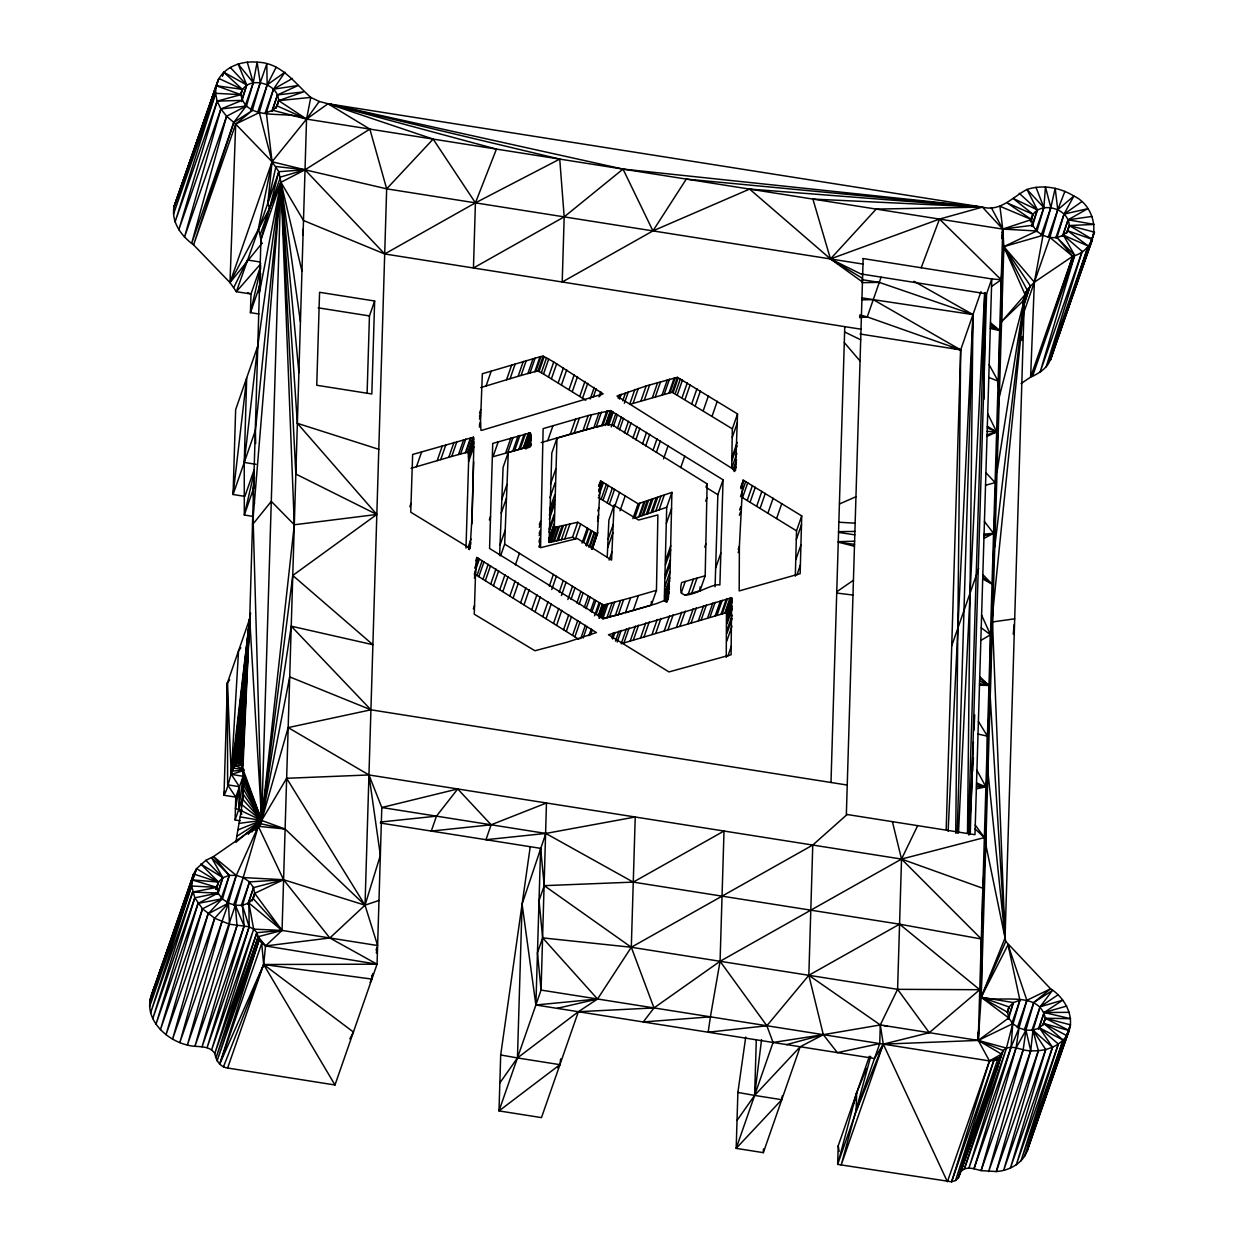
<?xml version="1.0" encoding="UTF-8"?>
<svg xmlns="http://www.w3.org/2000/svg" width="1244" height="1244" viewBox="0 0 1244 1244"><rect width="100%" height="100%" fill="white"/><g stroke="black" fill="none" stroke-linecap="round" stroke-linejoin="round"><path stroke-width="1.5" d="M869.385 1056.296L838.223 1145.771L837.663 1164.4L951.598 1181.8L989.478 1060.914L978.235 1040.419L981.158 997.253L981.314 939.002L901.527 859.075L892.399 821.646M726.263 657.423L726.449 612.67L731.643 597.758L608.487 634.751L668.977 671.931L731.099 654.764L731.643 597.758M862.434 281.968L830.479 258.939L812.892 199.087L982.433 207.126C1000.689 212.04 1012.709 196.816 1027 189.446C1042.643 184.33 1060.043 187.549 1073.899 196.023C1098.918 207.795 1102.386 248.287 1072.701 256.295L1034.37 282.201L1027.093 289.899L1025.103 294.673L990.504 634.751L990.224 696.998L987.441 736.153L987.969 772.073L985.901 786.877L985.699 847.133L982.838 888.278L981.158 997.253L1008.729 1017.95L1012.771 1023.672L1019.069 1027.995L1025.973 1030.156L1032.971 1030.203L1039.471 1027.886L1043.825 1023.501L1045.302 1018.23C1039.471 989.944 1000.254 1003.13 981.158 997.253L979.774 989.711L899.567 924.183L633.258 882.12L544.234 885.65L539.041 900.563L542.648 937.883L537.455 952.795L541.078 990.084L498.999 1110.908L541.482 1117.61L578.367 1011.714L597.524 999.025L631.299 947.259L812.767 845.049L847.117 814.493M473.808 446.752L472.176 514.534L470.077 548.402L410.738 512.186L412.65 454.464L473.435 437.219L473.808 446.752L468.615 461.664L466.002 548.122M303.054 234.992L303.101 229.191M656.459 590.34L630.584 597.835L625.39 612.763L651.265 605.253L656.459 590.34L657.889 514.923L638.592 520.023L614.069 505.235L611.582 560.111L577.263 538.496L540.534 547.702L543.13 428.62L588.225 415.512L610.446 410.567L723.059 479.811L719.887 584.975C709.966 582.223 674.419 610.353 681.665 582.487L705.177 575.801L707.121 483.869L612.172 424.795L604.848 424.531L556.985 438.183L551.792 453.096L549.102 542.415L572.567 537.175L575.443 538.979L580.637 524.066M955.734 833.216L960.679 349.891L980.972 291.64M967.505 833.185L972.979 314.592L913.951 281.3M984.004 399.246L985.124 292.822M978.297 1034.604L978.235 1040.419L1001.513 1054.119L960.974 1171.366L958.284 1178.021L955.532 1180.509L951.598 1181.8L993.676 1060.976L1000.363 1057.198L1003.053 1050.542C1010.968 1043.032 1021.573 1051.133 1030.716 1050.791C1042.316 1051.413 1054.648 1048.412 1063.076 1040.031C1078.766 1024.092 1067.212 998.963 1050.558 988.809L1005.774 941.444L984.377 837.585L975.265 825.036M549.102 542.415L554.295 527.487L556.985 438.183M736.868 453.438L731.674 468.35L732.343 428.853L737.536 413.941L677.374 377.321L646.149 385.951L617.04 396.09L735.499 470.605L737.536 413.941M480.495 421.965L482.345 373.76L540.02 356.764L543.162 356.126L553.736 361.957L603.122 393.897L482.781 430.035L480.977 430.393L480.495 421.965L479.344 425.277M982.838 888.278L901.527 859.075L368.955 774.95L286.633 778.293L261.644 820.449L235.956 842.235C239.517 815.877 248.147 787.172 240.387 761.141L239.454 760.768C229.347 768.419 230.124 785.042 223.998 795.274L235.785 797.124L244.275 773.115M978.422 1030.747L978.235 1040.419L1003.053 1050.542L964.364 1168.878L960.974 1171.366L1003.053 1050.542M669.474 585.908L664.28 600.821L666.706 507.303L671.9 492.391L638.094 503.758L600.494 480.853L597.369 534.298L577.76 522.247L554.295 527.487M607.881 604.055L602.687 618.968L656.272 603.698L668.012 599.11L670.096 571.54L671.9 492.391M959.451 1174.942L1000.363 1057.198L997.61 1059.686L989.478 1060.914L541.078 990.084L546.474 802.986L491.147 824.788L431.279 831.07L436.473 816.157L457.714 788.96L491.147 824.788L485.953 839.716L545.805 833.433L635.233 817.013L631.299 947.259L653.986 1007.935L643.272 1021.962L710.402 1016.846L720.074 961.285L724.008 831.039L633.258 882.12L545.805 833.433L381.799 807.511L368.955 774.95L288.173 727.6L260.742 823.746L213.533 856.572L205.882 860.319L196.599 868.623L193.597 874.003L151.519 994.811C142.951 1018.416 165.918 1040.155 187.393 1045.038C196.49 1047.93 208.712 1044.182 214.808 1053.481C215.943 1060.386 220.064 1067.103 227.605 1068.021L334.978 1084.986L377.056 964.178L381.799 807.511L457.714 788.96M684.946 595.052L699.983 590.713L700.061 586.95M739.387 546.132L739.185 590.916L800.141 573.702L801.727 515.918L742.87 479.92L739.387 546.132L738.236 549.459M795.32 576.174L796.533 530.846L801.727 515.918M259.747 825.907L261.644 820.449L242.891 768.947L249.717 618.75L260.929 239.734L258.441 228.305L272.063 161.767L266.325 112.613L272.825 110.296L277.179 105.911L278.656 100.624C278.143 81.762 244.695 74.531 240.496 94.871M250.619 613.105L249.717 618.75L227.388 682.894L223.998 795.274L224.511 791.448M240.154 820.776L235.1 819.983L235.785 797.124L227.621 784.824L227.388 682.894L229.689 679.862M241.802 814.151L238.739 809.533L239.423 786.69L231.26 774.39L227.388 682.894M235.1 819.983L242.378 799.099L243.062 776.256L231.26 774.39L238.553 650.814L240.854 647.797M227.605 1068.021L263.65 964.504L265.547 945.953L282.046 930.434L306.553 119.097L310.767 97.405C294.735 83.192 281.284 62.558 257.104 62.2C240.496 60.443 220.437 67.985 216.161 85.696L174.082 206.52C171.003 222.147 181.531 236.22 193.597 244.881L230 282.59L236.36 291.687L250.993 294.004L260.805 265.827M367.104 393.399L369.452 315.929L374.646 301.001L319.568 292.309L316.753 385.267L371.832 393.975L374.646 301.001M276.106 107.948L278.656 100.624L310.767 97.405L319.226 101.464L328.027 103.75L369.857 129.096L386.666 188.839L365.021 905.181L377.616 945.533L282.046 930.434L253.667 929.144L249.173 926.78L229.471 924.214L214.668 918.243L202.492 908.804L194.81 897.826L191.638 886.008L193.597 874.003L218.462 882.074L222.816 877.689L229.316 875.372L236.282 875.418L243.202 877.564L283.57 879.726L365.021 905.181L378.985 900.454M370.074 982.527L371.863 979.09L371.972 975.358M262.064 243.202L230 282.59L272.063 161.767L306.553 119.097L328.027 103.75L496.449 149.093L475.426 202.85L473.451 267.989L564.185 216.876L623.026 169.091L982.433 207.126L1002.757 229.083L1003.846 246.639L981.158 997.253L1007.547 1012.258L1008.729 1017.95L978.235 1040.419L883.287 1044.151L874.501 1058.488L837.663 1164.4L856.665 1092.823L866.57 1068.316M471.787 523.973L473.669 461.819M530.224 846.806L500.694 1054.959L498.999 1110.908L559.924 1064.662L560.64 1058.893M623.493 613.261L603.153 618.501L489.561 548.464L492.733 443.424L530.177 432.896L530.955 445.912L508.283 452.458L503.089 467.371L499.606 555.57M499.855 1082.949L517.442 1057.944L522.091 904.093L545.805 833.433M380.369 823.03L540.611 848.346L535.884 1004.996L874.501 1058.488L879.741 1043.607L880.301 1024.947L897.593 989.322L901.527 859.075L917.683 825.643M651.265 605.253L651.374 601.443M715.082 586.764L717.866 494.723L723.059 479.811M745.731 1037.045L737.879 1092.434L736.184 1148.368L763.334 1152.659L800.203 1046.764L823.31 1034.681L880.301 1024.947L978.235 1040.419L1006.443 1048.07L1012.771 1023.672L978.235 1040.419L1002.757 229.083L999.912 206.271L1031.494 219.566C1032.551 236.065 1057.758 244.415 1067.772 230.809L1069.265 225.522C1068.565 205.633 1033.173 199.569 1030.467 221.587M756.305 1039.642L754.626 1095.42L737.039 1120.409M763.334 1152.659L763.443 1148.927M879.741 1043.607L837.367 1052.642L823.31 1034.681L808.833 975.296L812.767 845.049M830.992 782.492L844.769 326.643M946.202 829.453L960.679 349.891L873.257 299.648L861.781 297.845M957.196 833.2L972.979 314.592L879.275 282.388L862.061 279.682M968.283 833.153L984.859 292.838M970.242 834.226L986.585 293.848L991.779 278.936L1001.233 279.776L1001.576 321.698L999.694 330.484C999.227 427.827 992.914 524.641 992.494 621.953L1005.059 937.898L981.158 997.253L1009.055 1006.971L1013.409 1002.571L1019.909 1000.269L1008.029 944.74L981.158 997.253L1013.409 1002.571L1008.417 1019.24M987.969 772.073L1005.059 937.898L1024.341 299.742L1001.576 321.698L1025.103 294.673L1003.846 246.639L1036.734 230.98L1002.757 229.083L306.553 119.097C288.328 109.223 246.405 123.451 240.901 94.668L242.409 89.381L223.749 72.245L222.412 75.868M475.503 574.635L474.259 614.194L534.92 650.752L566.953 642.262L596.405 632.574L476.639 557.343L475.503 574.635L474.353 577.962M500.632 555.726L504.675 544.126L508.283 452.458M991.546 286.447L1001.233 279.776L1003.846 246.639L1043.016 235.303L1034.37 282.201L1030.623 377.119L1021.044 383.587M607.243 557.157L608.876 520.147L614.069 505.235M1002.415 236.811L1002.757 229.083L991.281 207.624M242.471 766.133L249.717 618.75L261.644 820.449L255.238 829.904M948.115 831.303L972.979 314.592L873.257 299.648L861.641 299.82M958.486 833.2L984.61 292.853M968.874 835.066L973.399 742.03M973.959 730.415L974.705 714.911M241.911 763.863L249.717 618.75L231.26 774.39L243.715 770.534M969.231 833.153L972.139 780.874M972.684 771.202L973.43 757.643M241.212 762.199L249.717 618.75L232.472 771.078L243.637 770.145M1021.962 340.467L1022.179 336.58M1023.206 319.133L1024.341 299.742L1023.066 303.396M240.387 761.141L249.717 618.75L233.701 768.123L243.808 769.709M239.454 760.768L249.717 618.75L234.929 765.573L243.731 769.243M246.125 106.082L220.872 108.99L226.595 116.236L191.7 243.249L233.779 122.441L246.125 106.082L226.595 116.236L184.516 237.06L220.872 108.99L242.082 100.36L217.156 101.137L220.872 108.99L178.809 229.798L217.156 101.137L240.901 94.668L215.585 93.316L217.156 101.137L175.077 221.945L215.585 93.316L216.161 85.696L242.409 89.381L240.621 94.917M1012.771 1023.672L1011.045 1047.137L974.005 1168.754L968.967 1167.96L964.364 1168.878L1006.443 1048.07L968.967 1167.96L1011.045 1047.137L1019.069 1027.995L1016.068 1047.93L981.112 1170.62L974.005 1168.754L1016.068 1047.93L1025.973 1030.156L1030.716 1050.791L996.273 1171.537L981.112 1170.62L1023.174 1049.812L1025.973 1030.156M242.875 764.562L236.142 763.489L249.717 618.75L238.413 761.048L241.787 761.577M1036.843 231.742L1043.856 207.577L1045.473 186.942L1050.838 207.624L1042.845 235.567M242.627 763.66L237.309 761.966L249.717 618.75M1013.254 634.269L1014.155 624.612M260.805 263.712L236.36 291.687L267.833 203.207L272.063 161.767L259.327 112.566L235.676 124.073L193.597 244.881L233.779 122.441L252.423 110.405L235.676 124.073L230 282.59L269.513 208.572L280.926 182.308L278.812 171.688L272.063 161.767L235.676 124.073L226.595 116.236M255.658 443.564L255.409 430.377L280.926 182.308L305.029 169.79L369.857 129.096M242.378 799.099L243.155 791.822M243.746 786.363L244.524 779.086M861.019 329.209L384.691 253.963L303.489 220.499L280.926 182.308L257.71 346.252L244.244 462.441L244.322 515.016L252.75 516.353M989.182 364.756L998.154 381.193L999.305 396.758L1024.341 299.742L994.765 546.894L993.567 533.318L984.439 521.516M259.343 292.138L260.68 273.493M254.507 503.649L252.89 490.416L254.46 477.354M223.469 1066.777L263.65 964.504L377.056 964.178L329.831 937.992L283.57 879.726L254.709 893.332L282.046 930.434L258.192 936.701L217.078 1060.93L259.156 940.106L265.547 945.953L329.831 937.992L365.021 905.181L285.109 829.017L258.317 826.296L243.202 877.564L249.5 881.903L253.558 887.61L254.709 893.332L253.216 898.603L248.862 902.989L253.667 929.144L256.886 932.673L259.156 940.106L219.659 1064.258L263.65 964.504L371.863 979.09L372.314 975.358M761.561 1039.657L754.626 1095.42L781.761 1099.712L782.243 1095.855M261.707 243.404L260.929 239.734L280.926 182.308L297.363 423.333L376.823 514.456L292.76 575.459L261.644 820.449L255.051 829.67M1022.895 315.152L1049.936 237.464L1072.701 256.295L1032.598 376.092L1074.676 255.284L1063.418 235.194L1082.156 251.397L1040.093 372.22L1074.676 255.284L1056.918 237.495L1072.701 256.295L1030.623 377.119C1040.015 373.013 1050.931 366.031 1051.056 354.602M242.113 810.077L238.739 809.533L243.062 776.256M952.266 641.904L951.753 645.745L978.639 568.508M710.402 1016.846L708.163 1032.209L766.864 1025.771L808.833 975.296L899.567 924.183L981.314 939.002M292.76 575.459L372.889 644.703L291.236 626.183L261.644 820.449L254.553 829.655M253.17 520.801L261.644 820.449L251.832 832.003M997.035 471.818L1024.341 299.742M371.863 979.09L372.827 973.492M376.341 952.997L377.305 947.399M246.234 106.844L253.263 82.679L257.104 62.2L260.229 82.726L252.237 110.669M596.685 533.94L592.175 549.21L597.773 532.23M259.327 292.978L280.926 182.308L301.965 271.223M260.929 239.734L269.513 208.572L267.833 203.207L275.935 166.509L305.029 169.79L386.666 188.839L862.978 264.086M260.742 267.895L250.433 312.648L258.861 313.986M254.305 471.818L244.322 515.016L254.103 486.902M1042.752 1025.538L1045.302 1018.23L1070.478 1024.838L1028.415 1145.662C1026.456 1161.181 1010.859 1170.635 996.273 1171.537L1038.351 1050.729L1032.971 1030.203L1052.502 1047.246L1016.286 1164.819L1058.349 1044.011L1039.471 1027.886L1052.502 1047.246L1010.423 1168.054L1045.737 1049.532L1032.971 1030.203L1030.716 1050.791L988.638 1171.615L1023.174 1049.812M258.876 288.421L260.696 280.957M252.89 490.416L254.274 484.787M260.416 234.059L269.513 208.572L278.812 171.688L305.029 169.79L384.691 253.963L475.426 202.85L559.738 159.092L564.185 216.876L562.21 282.015L652.944 230.902L749.603 189.088L982.433 207.126L939.484 219.084L830.479 258.939L749.603 189.088M870.722 1056.389L841.208 1164.959L883.287 1044.151L880.301 1024.947L808.833 975.296M217.809 894.343L222.816 877.689L200.797 864.005L218.462 882.074L216.954 887.361L218.12 893.052L222.178 898.774L228.476 903.113L221.914 921.742L187.393 1045.038L235.38 905.259L242.378 905.305L248.862 902.989L282.046 930.434L256.886 932.673L214.808 1053.481L253.667 929.144L211.604 1049.967L249.173 926.78L248.862 902.989M1069.265 225.522L1092.419 239.392L1050.34 360.216L1094.44 232.146L1069.265 225.522L1066.714 232.846L1069.265 225.522L1094.331 224.433L1068.098 219.815L1062.376 236.298M853.586 1103.894L856.665 1092.823L856.105 1111.467L883.287 1044.151L929.268 1032.691L979.774 989.711L897.593 989.322L631.299 947.259L542.648 937.883L597.524 999.025L557.125 1008.355M235.38 905.259L236.998 925.614L202.072 1046.81L244.135 925.987L242.378 905.305L249.173 926.78L207.095 1047.603L244.135 925.987L235.38 905.259L228.476 903.113L214.668 918.243L179.836 1042.565L221.914 921.742M259.156 112.893L267.165 84.872L276.152 67.269M228.29 903.362L236.282 875.418L258.317 826.296L283.57 879.726L253.558 887.61L247.82 904.093M235.194 905.585L243.202 877.564L233.654 905.026M1032.676 225.257L1002.757 229.083L1002.54 232.939L1002.757 229.083L1031.494 219.566L1033.018 214.279L1013.098 198.418L1037.372 209.878L1032.364 226.548M1049.749 237.791L1057.758 209.769L1064.911 191.374M1007.547 1012.258L1009.055 1006.971L1007.142 1012.461M1018.898 1028.259L1026.875 1000.316L1008.029 944.74M1025.802 1030.483L1033.811 1002.462L1050.558 988.809L1026.875 1000.316L1017.312 1027.777M202.492 908.804L166.043 1034.666L208.106 913.858L222.178 898.774L198.06 903.377L155.982 1024.201L194.81 897.826L218.12 893.052L198.06 903.377L160.429 1029.628L202.492 908.804L222.178 898.774M222.287 899.552L229.316 875.372L213.533 856.572L236.282 875.418L226.719 902.88M1012.896 1024.434L1019.909 1000.269L1011.621 1024.061M1038.351 1050.729L1003.659 1170.34L1045.737 1049.532M241.756 101.65L246.763 84.981L238.102 63.988L253.263 82.679L244.975 106.471M266.185 113.391L273.462 89.195L284.954 72.214L267.165 84.872L257.601 112.333M242.238 906.083L249.5 881.903L283.57 879.726M1056.794 238.288L1064.055 214.092L1073.899 196.023L1057.758 209.769L1048.194 237.231M1032.831 1030.981L1040.108 1006.8L1052.455 990.442L1033.811 1002.462L1024.247 1029.923M1082.156 251.397L1046.173 366.825L1088.251 246.017L1067.772 230.809L1092.419 239.392L1052.362 352.954M993.676 1060.976L955.532 1180.509L997.61 1059.686L958.284 1178.021L1001.513 1054.119L989.478 1060.914L947.399 1181.738L883.287 1044.151M1058.349 1044.011L1020.997 1160.854L1063.076 1040.031L1043.825 1023.501L1069.094 1030.53L1027.031 1151.338L1066.621 1035.552L1043.825 1023.501M272.172 111.431L277.505 94.917L298.187 85.478L273.462 89.195L265.174 113.002M216.954 887.361L191.638 886.008L150.586 1012.896L192.665 892.072L216.954 887.361L191.918 879.881L149.84 1000.705L193.597 874.003M248.209 904.124L253.558 887.61M1023.143 307.672L1030.265 285.669L1003.846 246.639L1034.37 282.201M1062.765 236.313L1068.098 219.815L1087.629 208.712L1064.055 214.092L1055.767 237.899M1038.818 1029.021L1044.151 1012.507L1062.734 1000.176L1040.108 1006.8L1031.82 1030.592M216.067 889.46L218.462 882.074L196.599 868.623L190.068 886.925M1030.623 221.665L1033.018 214.279L1007.407 203.067L1031.494 219.566M1007.267 1012.507L1009.055 1006.971M256.886 932.673L216.114 1057.509L258.192 936.701L265.547 945.953L377.056 964.178M1050.34 360.216L1088.251 246.017L1063.418 235.194M1023.268 300.131L1025.103 294.673M276.137 107.948L278.656 100.624L303.536 91.869L277.505 94.917L271.767 111.4M1043.421 1023.703L1045.302 1018.23L1070.571 1018.696L1044.151 1012.507L1038.413 1028.99M218.913 78.481L174.082 206.52L218.913 78.481L242.409 89.381M215.585 93.316L173.522 214.123L216.161 85.696L240.901 94.668M222.474 75.9L223.749 72.245L246.763 84.981L241.663 99.629M250.666 110.187L266.791 63.942L267.165 84.872M267.833 203.207L278.812 171.688M269.513 208.572L280.506 177.052L305.029 169.79L272.063 161.767M260.68 283.228L250.433 312.648L250.993 294.004L247.572 292.667M257.71 346.252L235.645 409.649L233.079 494.506L244.881 496.372L254.18 469.641M255.409 430.377L233.079 494.506L246.685 377.943L244.244 462.441L256.046 464.307M154.52 989.446L156.433 983.957M171.734 940.029L181.297 912.567M190.223 886.941L196.599 868.623M191.638 886.008L149.56 1006.816L191.918 879.881L218.462 882.074L215.912 889.398M194.81 897.826L152.748 1018.649L192.665 892.072L218.12 893.052M217.078 894.156L222.816 877.689L211.558 857.598L229.316 875.372L221.028 899.163M214.668 918.243L172.589 1039.051L208.106 913.858L228.476 903.113L229.471 924.214L194.919 1046.422L236.998 925.614M241.212 905.694L249.5 881.903M416.46 466.733L421.654 451.821M409.851 506.728L411.002 503.416M219.659 1064.258L261.722 943.45L263.65 964.504L334.978 1084.986M411.064 468.319L437.188 460.653L442.382 445.741M440.703 459.627L445.896 444.714M437.188 460.653L448.804 457.279L453.998 442.366M451.743 456.455L456.937 441.527M448.804 457.279L458.507 454.542L463.701 439.63M460.575 453.998L465.769 439.085M486.062 385.982L491.256 371.054M458.507 454.542L465.334 452.738L470.527 437.826M479.593 412.946L480.744 409.618M466.22 452.552L471.414 437.639M479.469 416.273L480.635 412.961M479.438 418.995L480.588 415.683M468.615 461.664L468.242 452.132L473.435 437.219M468.304 452.474L473.498 437.561M468.444 453.267L473.637 438.339M468.49 454.247L473.684 439.334M468.584 456.517L473.777 441.604M468.584 458.072L473.777 443.159M479.375 427.143L480.526 423.831M480.728 387.599L506.557 379.762L511.75 364.85M510.056 378.72L515.249 363.808M506.557 379.762L518.11 376.31L523.304 361.382M498.222 441.791L493.028 456.703L524.984 447.809L530.177 432.896M521.065 375.47L526.259 360.542M518.11 376.31L527.876 373.527L533.07 358.614M468.133 547.251L471.025 538.979M468.475 549.164L470.776 542.539M529.991 372.967L535.184 358.054M468.941 549.055L470.667 544.094M469.299 549.646L470.45 546.334M505.686 452.925L510.88 437.997M527.876 373.527L534.827 371.676L540.02 356.764M535.775 371.49L540.969 356.577M507.863 452.303L513.057 437.39M534.827 371.676L537.968 371.039L543.162 356.126M538.994 371.536L544.188 356.624M512.87 450.888L518.064 435.975M489.358 519.945L490.525 516.633M475.954 560.92L477.121 557.607M585.815 400.241L541.358 372.687L546.551 357.774M514.705 450.39L519.899 435.478M474.757 568.15L478.225 558.214M543.535 373.962L548.728 359.049M474.804 572.193L479.422 558.929M474.477 575.226L475.628 571.913M518.919 449.255L524.113 434.327M501.767 499.357L506.961 484.445M520.21 448.913L525.403 434.001M578.849 639.354L476.996 575.505L482.19 560.593M523.164 448.167L528.358 433.254M478.831 576.625L484.025 561.713M523.724 448.058L528.918 433.145M548.542 376.87L553.736 361.957M501.192 513.274L506.386 498.346M530.628 433.472L524.984 447.809M525.528 448.82L530.721 433.907M526.336 448.167L530.955 434.902M526.383 448.789L531.001 435.54M527.658 446.938L531.126 436.986M551.481 378.658L556.674 363.746M527.674 447.684L531.126 437.748M528.249 447.778L531.141 439.49M483.014 579.191L488.208 564.278M473.358 608.86L474.524 605.548M529.851 447.28L531.001 443.968M485.362 580.637L490.556 565.725M499.995 545.167L505.188 530.255M558.229 382.748L563.423 367.835M490.742 583.965L495.936 569.052M561.51 384.8L566.704 369.888M493.495 585.675L498.688 570.763M547.764 440.671L552.958 425.743M569.083 389.512L574.277 374.599M499.808 589.609L505.002 574.697M376.061 950.012L377.103 947.026M502.871 591.522L508.065 576.594M572.318 391.565L577.511 376.652M515.389 564.916L519.432 553.316M509.9 595.907L515.109 580.979M579.782 396.307L584.975 381.395M550.517 484.165L555.71 469.252M582.581 398.142L587.774 383.23M513.166 597.944L518.359 583.032M541.202 442.584L570.358 434.063L575.552 419.135M539.352 524.61L540.502 521.298M539.321 527.301L540.471 523.973M549.957 497.678L555.151 482.765M539.212 533.443L540.378 530.131M574.199 432.959L579.393 418.046M539.196 535.651L540.347 532.339M549.537 509.76L554.731 494.848M539.15 540.736L540.3 537.424M539.15 542.415L540.3 539.103M549.366 515.032L554.56 500.104M590.185 399.029L594.228 387.428M539.15 546.256L540.3 542.944M539.165 547.329L540.331 544.017M549.257 519.339L554.451 504.411M520.676 602.64L525.87 587.728M593.31 397.069L596.187 388.781M570.358 434.063L583.032 430.44L588.225 415.512M548.993 529.229L554.186 514.316M548.962 532.152L554.155 517.24M524.035 604.739L529.229 589.827M586.313 429.584L591.506 414.672M548.884 538.839L554.078 523.926M548.946 539.927L554.14 525.015M598.986 396.836L600.712 391.86M600.292 395.794L601.443 392.482M549.475 542.368L554.668 527.44M550.346 542.26L555.539 527.347M551.17 542.104L556.363 527.192M553.067 541.731L558.261 526.818M554.218 541.482L559.411 526.57M599.048 412.697L593.854 427.625L583.032 430.44M531.763 609.591L536.957 594.679M601.412 412.168L596.218 427.096L599.841 426.288M556.861 540.907L562.055 525.994M558.214 540.596L563.408 525.683M535.122 611.706L540.316 596.793M561.324 539.865L566.518 524.952M606.839 410.955L601.645 425.868L602.734 425.759L607.927 410.847M564.729 539.056L569.923 524.128M549.335 586.064L553.378 574.448L504.675 544.126M605.253 425.479L610.446 410.567M606.326 424.095L610.944 410.831M607.476 424.702L612.095 411.453M608.611 425.37L613.23 412.106M618.19 398.22L619.341 394.908M551.745 589.563L556.363 576.314M542.851 616.558L548.044 601.645M619.512 399.168L621.238 394.208M572.567 537.175L577.76 522.247M611.208 426.879L615.827 413.614M546.1 618.61L551.294 603.698M613.463 426.226L617.506 414.625M622.715 400.879L625.608 392.591M624.379 403.243L628.407 391.642M559.194 592.175L563.237 580.575L553.378 574.448M617.335 428.542L621.378 416.942M598.753 485.813L599.903 482.501M599.033 486.233L600.277 482.283M599.266 486.093L601.007 481.133M561.417 595.565L566.036 582.301M619.496 429.849L623.539 418.248M598.753 490.229L599.919 486.917M598.722 491.722L602.189 481.786M553.58 623.322L558.774 608.394M634.86 389.481L629.666 404.393L672.18 392.249L732.343 428.853M582.037 543.146L587.23 528.218M598.846 495.796L603.464 482.532M583.747 542.197L588.365 528.933M633.087 403.32L638.281 388.408M556.612 625.234L561.806 610.322M619.621 492.422L614.427 507.334L601.179 499.186L606.372 484.274M624.472 432.85L628.515 421.249M585.784 545.478L590.978 530.566M597.866 510.895L599.017 507.583M567.855 599.546L572.473 586.282L563.237 580.575M586.733 546.069L591.942 531.141M603.013 500.306L608.207 485.393M597.602 518.157L598.753 514.845M627.038 434.42L631.081 422.82M597.478 521.329L598.644 518.002M588.941 547.407L594.134 532.494M570.98 599.452L575.023 587.852M590.2 546.147L594.819 532.883M640.955 400.863L646.149 385.951M591.195 548.713L596.389 533.8M607.196 502.856L612.406 487.943M563.594 629.651L568.788 614.738M592.175 549.21L597.493 533.676M644.439 399.822L649.632 384.909M609.389 504.209L614.583 489.296M632.947 438.028L636.99 426.428M566.315 631.377L571.509 616.464M576.843 603.06L580.886 591.46L572.473 586.282M635.855 439.801L639.898 428.2M579.082 604.428L583.125 592.828M652.462 397.458L657.656 382.53M655.401 396.618L660.595 381.69M572.582 635.357L577.776 620.445M584.229 607.57L588.272 595.969L580.886 591.46M608.067 539.274L613.261 524.362M574.883 636.819L580.077 621.907M642.542 443.906L646.585 432.306M586.095 608.705L590.138 597.104M620.025 510.771L625.219 495.858M607.71 547.593L612.903 532.681M662.181 394.675L667.375 379.762M645.714 445.865L649.757 434.265M664.265 394.115L669.459 379.202M580.746 638.545L585.364 625.281M590.387 611.302L594.43 599.701L588.272 595.969M609.093 560.08L611.986 551.792M591.817 612.172L595.86 600.572M583.094 638.032L587.137 626.432M669.07 392.824L674.264 377.912M670.018 392.653L675.212 377.741M672.18 392.249L677.374 377.321M594.539 615.796L599.157 602.547L594.43 599.701M653.007 450.344L657.05 438.743M673.097 392.684L678.291 377.772M596.063 614.692L600.106 603.091M588.925 635.7L591.227 629.075M590.651 634.798L592.377 629.822M675.197 393.726L680.39 378.814M598.224 615.951L602.267 604.351L599.157 602.547M598.613 616.153L602.656 604.553M632.901 518.67L638.094 503.758M656.381 452.427L660.409 440.827M598.939 618.284L603.558 605.019L630.584 597.835M677.28 394.939L682.474 380.026M599.701 618.128L604.32 604.864M639.867 503.198L634.673 518.126L666.706 507.303M601.458 617.77L606.077 604.506M638.778 516.835L643.972 501.923M639.758 516.524L644.952 501.612M682.085 397.722L687.279 382.81M641.997 515.793L647.191 500.881M606.839 617.91L612.032 602.998M643.288 515.358L648.482 500.446M663.534 458.865L668.152 445.616M685.024 399.495L690.218 384.583M609.404 617.211L614.598 602.298M646.258 514.347L651.452 499.435M647.704 513.865L652.898 498.937M651.032 512.715L656.226 497.802M615.313 615.609L620.507 600.697M652.462 512.233L657.656 497.32M691.788 403.585L696.982 388.672M618.361 614.754L623.555 599.841M611.582 637.939L613.308 632.963M655.775 511.097L660.968 496.185M612.701 639.043L615.018 632.418M659.087 509.947L664.28 495.034M695.256 405.746L700.45 390.834M615.485 641.095L618.937 631.143M617.164 642.044L621.207 630.444M680.748 467.573L684.791 455.973M626.401 628.826L621.207 643.739L726.449 612.67M633.227 610.477L638.421 595.565M703.249 410.707L708.442 395.794M623.944 642.899L629.137 627.987M666.364 523.444L671.558 508.516M630.241 640.955L635.435 626.043M633.383 640.007L638.576 625.094M712.066 416.211L717.259 401.283M665.587 560.546L670.78 545.634M665.493 564.869L670.687 549.957M640.598 637.814L645.792 622.902M665.245 574.79L670.438 559.878M644.065 636.788L649.259 621.86M665.136 578.32L670.329 563.408M664.902 586.468L670.096 571.54M664.654 592.968L669.847 578.056M664.545 595.798L669.738 580.886M652.043 634.393L657.236 619.481M664.747 601.35L669.365 588.085M665.618 601.723L669.07 591.786M666.069 601.676L668.961 593.388M705.954 487.181L707.121 483.869M655.759 633.289L660.953 618.377M666.908 600.868L668.65 595.907M666.784 601.956L668.51 596.996M667.017 601.785L668.168 598.473M705.69 501.145L706.841 497.818M664.312 630.739L669.505 615.827M732.234 437.484L737.428 422.571M668.012 629.635L673.206 614.723M681.183 593.093L685.226 581.492M731.985 457.357L737.179 442.429M731.892 460.684L737.086 445.772M676.534 627.1L681.743 612.188M688.227 594.134L693.421 579.222M704.757 547.142L705.908 543.83M733.12 469.626L736.588 459.689M733.571 470.698L736.464 462.41M680.017 626.074L685.211 611.162M691.788 593.093L696.982 578.18M734.395 471.585L736.137 466.609M687.994 623.711L693.203 608.798M699.983 590.713L705.177 575.801M691.166 622.778L696.36 607.865M740.646 487.43L742.388 482.454M740.849 488.69L743.741 480.402M715.658 568.026L720.851 553.113M745.731 481.521L740.538 496.434L796.533 530.846M698.444 620.632L703.637 605.719M742.559 497.647L747.753 482.734M701.227 619.823L706.421 604.911M739.62 509.962L740.771 506.65M739.356 515.234L740.522 511.922M747.224 500.446L752.418 485.533M707.603 617.957L712.796 603.045M709.92 617.288L715.113 602.376M750.085 502.203L755.279 487.29M715.238 615.749L720.432 600.836M738.159 552.616L739.309 549.304M717.01 615.251L722.204 600.339M756.694 506.23L761.888 491.318M721.1 614.085L726.294 599.173M722.251 613.774L727.445 598.862M760.1 508.329L765.293 493.417M724.91 613.043L730.104 598.115M725.376 612.919L730.57 598.006M726.574 613.354L731.767 598.442M726.854 614.909L732.047 599.997M726.9 616.775L732.094 601.863M727.025 621.051L732.234 606.139M727.025 623.788L732.218 608.876M726.994 630.117L732.203 615.189M767.921 513.166L773.115 498.238M726.931 633.445L732.125 618.532M726.76 641.142L731.954 626.23M727.895 656.07L731.348 646.118M776.583 518.515L781.776 503.602M859.697 317.64L867.255 316.909L881.079 277.21M796.316 539.585L801.509 524.657M795.818 559.676L801.012 544.763M796.938 574.868L800.405 564.932M1031.634 226.361L1037.372 209.878L1027 189.446L1043.856 207.577L1035.568 231.368M1041.275 235.085L1050.838 207.624L1055.192 188.279L1057.758 209.769M1023.268 300.877L1027.093 289.899L1003.846 246.639M1023.252 305.806L1030.265 285.669M500.694 1054.959L517.442 1057.944L578.367 1011.714L653.986 1007.935L720.074 961.285L766.864 1025.771L773.068 1042.472L736.184 1148.368L781.761 1099.712M1008.309 1017.219L1013.409 1002.571M987.285 1096.897L988.56 1093.227M996.195 1071.271L998.108 1065.781M1066.621 1035.552L1024.558 1156.36L1063.076 1040.031L1039.471 1027.886M1028.415 1145.662L1069.094 1030.53L1045.302 1018.23M188.761 890.58L151.519 994.811L153.774 990.784M1056.483 1063.06L1062.485 1046.686M1066.481 1035.754L1070.478 1024.838M176.835 199.304L193.582 153.929M1085.063 257.275L1094.44 232.146M921.198 267.755L939.484 219.084L1001.233 279.776M981.158 997.253L1005.774 941.444M233.856 287.317L247.4 259.996L260.198 262.017M349.844 1038.911L353.42 1032.038L263.65 964.504M256.388 829.655L258.317 826.296M557.732 1067.787L559.924 1064.662L517.442 1057.944M319.226 101.464L306.553 119.097L272.825 110.296M862.543 278.392L830.479 258.939L876.196 209.085L982.433 207.126L328.027 103.75L331.619 105.18M386.666 188.839L433.145 139.095L475.426 202.85M800.203 1046.764L754.626 1095.42L737.879 1092.434M248.178 834.289L261.644 820.449L289.697 676.891L370.914 709.811L847.242 785.057M1064.055 214.092L1081.503 201.886M836.745 591.786L853.431 580.248M1040.108 1006.8L1057.913 994.92M237.169 836.077L261.644 820.449L294.299 524.766L280.926 182.308L252.563 524.564L271.285 501.379L294.299 524.766L376.823 514.456L295.839 474.057L280.926 182.308L300.426 321.932M980.847 640.458L990.504 634.751L981.609 615.142M273.462 89.195L292.449 78.465M720.074 961.285L901.527 859.075L984.377 837.585L975.14 828.939M983.926 538.419L993.567 533.318L984.051 534.158M987.005 436.411L996.631 431.917L987.705 413.646M839.405 503.991L855.95 496.745M238.319 829.732L261.644 820.449L285.109 829.017L260.742 823.746M989.478 1060.914L1000.363 1057.198M987.067 434.809L996.631 431.917L987.316 426.288M1066.621 1006.069L1044.151 1012.507L1069.265 1012.336M985.528 485.284L995.091 482.61L985.917 472.627M786.628 1044.618L823.31 1034.681L773.068 1042.472M984.004 535.76L993.567 533.318M288.173 727.6L370.914 709.811L291.236 626.183M465.334 452.738L468.242 452.132M976.353 788.82L985.901 786.877L976.913 770.3M1068.098 219.815L1092.045 216.425M992.494 621.953L1014.7 618.812M239.361 823.31L261.644 820.449L280.926 182.308L298.902 372.625M380.462 822.035L436.473 816.157M597.524 999.025L535.884 1004.996L522.091 904.093M838.269 541.669L854.612 541.202M234.929 765.573L242.362 765.449M862.014 282.652L879.275 282.388M838.565 531.67L854.908 531.406M976.431 786.674L985.901 786.877L976.54 782.958M979.494 685.195L988.964 685.444L990.224 696.998L1005.059 937.898M838.86 522.231L855.157 523.18M987.161 431.357L996.631 431.917L987.269 427.889M859.511 316.38L867.255 316.909L960.679 349.891L860.039 333.998M237.309 761.966L242.844 762.37M982.433 207.126L686.299 179.089L652.944 230.902L623.026 169.091L328.027 103.75L433.145 139.095M836.714 593.046L852.98 595.052M854.519 544.359L838.254 542.182L854.457 546.256M838.549 532.385L854.799 534.842M861.703 274.069L986.585 293.848M318.169 307.828L369.452 315.929M227.621 784.824L239.423 786.69L235.443 808.538L238.739 809.533M240.31 816.935L261.644 820.449L243.186 772.229M979.541 683.594L988.964 685.444L979.743 676.658M990.271 328.525L999.694 330.484L990.457 322.678M978.017 734.069L987.441 736.153L978.39 721.411M951.271 347.776L960.679 349.891M328.027 103.75L559.738 159.092M883.846 1025.507L887.578 1026.424M976.493 784.544L985.901 786.877M859.759 314.996L867.255 316.909M297.363 423.333L378.798 449.317M990.317 326.939L999.694 330.484L990.379 324.808M988.793 377.414L998.154 381.193M277.179 105.911L306.553 119.097L278.656 100.624M241.118 810.699L261.644 820.449L243.342 775.898M979.619 680.934L988.964 685.444L979.697 678.26M537.968 371.039L541.358 372.687M844.598 331.946L860.692 339.814M830.479 258.939L862.652 274.831M602.267 604.351L603.558 605.019M982.698 578.911L992.028 584.042L982.838 574.65M598.271 497.46L601.179 499.186M474.228 573.842L476.996 575.505M706.701 487.772L717.866 494.723M631.299 947.259L544.234 885.65L540.611 848.346M982.76 577.325L992.028 584.042M981.221 627.8L990.504 634.751M241.818 804.666L261.644 820.449L243.389 779.879M1019.209 193.271L1037.372 209.878M259.156 940.106L265.547 945.953M205.882 860.319L222.816 877.689M230.218 67.394L246.763 84.981M253.216 898.603L282.046 930.434M242.378 798.928L261.644 820.449L243.295 784.093M844.287 342.535L860.055 361.009M897.593 989.322L929.268 1032.691M242.813 793.563L261.644 820.449L243.124 788.587M286.633 778.293L365.021 905.181L380.353 855.374L368.955 774.95M1036.003 187.315L1043.856 207.577M247.292 62.2L253.263 82.679M838.223 1145.771L839.125 1151.524M978.344 1032.66L978.235 1040.419L978.375 1032.66M863.149 258.565L846.355 814.385L974.969 834.693L991.779 278.936L863.149 258.565M1002.757 229.083L1002.337 238.755L1002.757 229.083M1027.093 289.899L1023.454 300.83L1027.093 289.899M254.709 893.332L252.174 900.64L254.709 893.332"/></g></svg>
